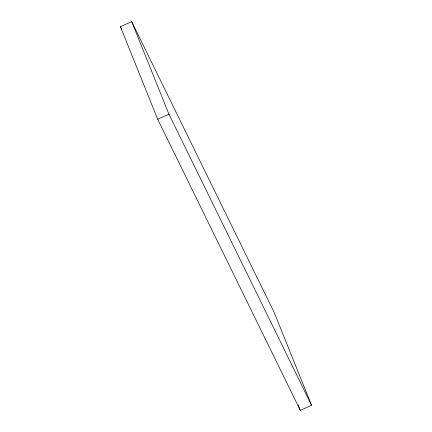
<?xml version="1.0" encoding="UTF-8"?>
<svg xmlns="http://www.w3.org/2000/svg" width="432" height="432" viewBox="0 0 432 432"><rect width="100%" height="100%" fill="white"/><g stroke="black" fill="none" stroke-linecap="round" stroke-linejoin="round"><path stroke-width="0.65" d="M120.436 26.692L131.679 21.6L274.304 312.73L311.564 405.308L300.321 410.4L157.696 119.27L120.436 26.692L121.624 29.111M157.696 119.27L168.939 114.178L131.679 21.6M168.939 114.178L311.564 405.308M298.053 404.768L300.321 410.4"/></g></svg>
